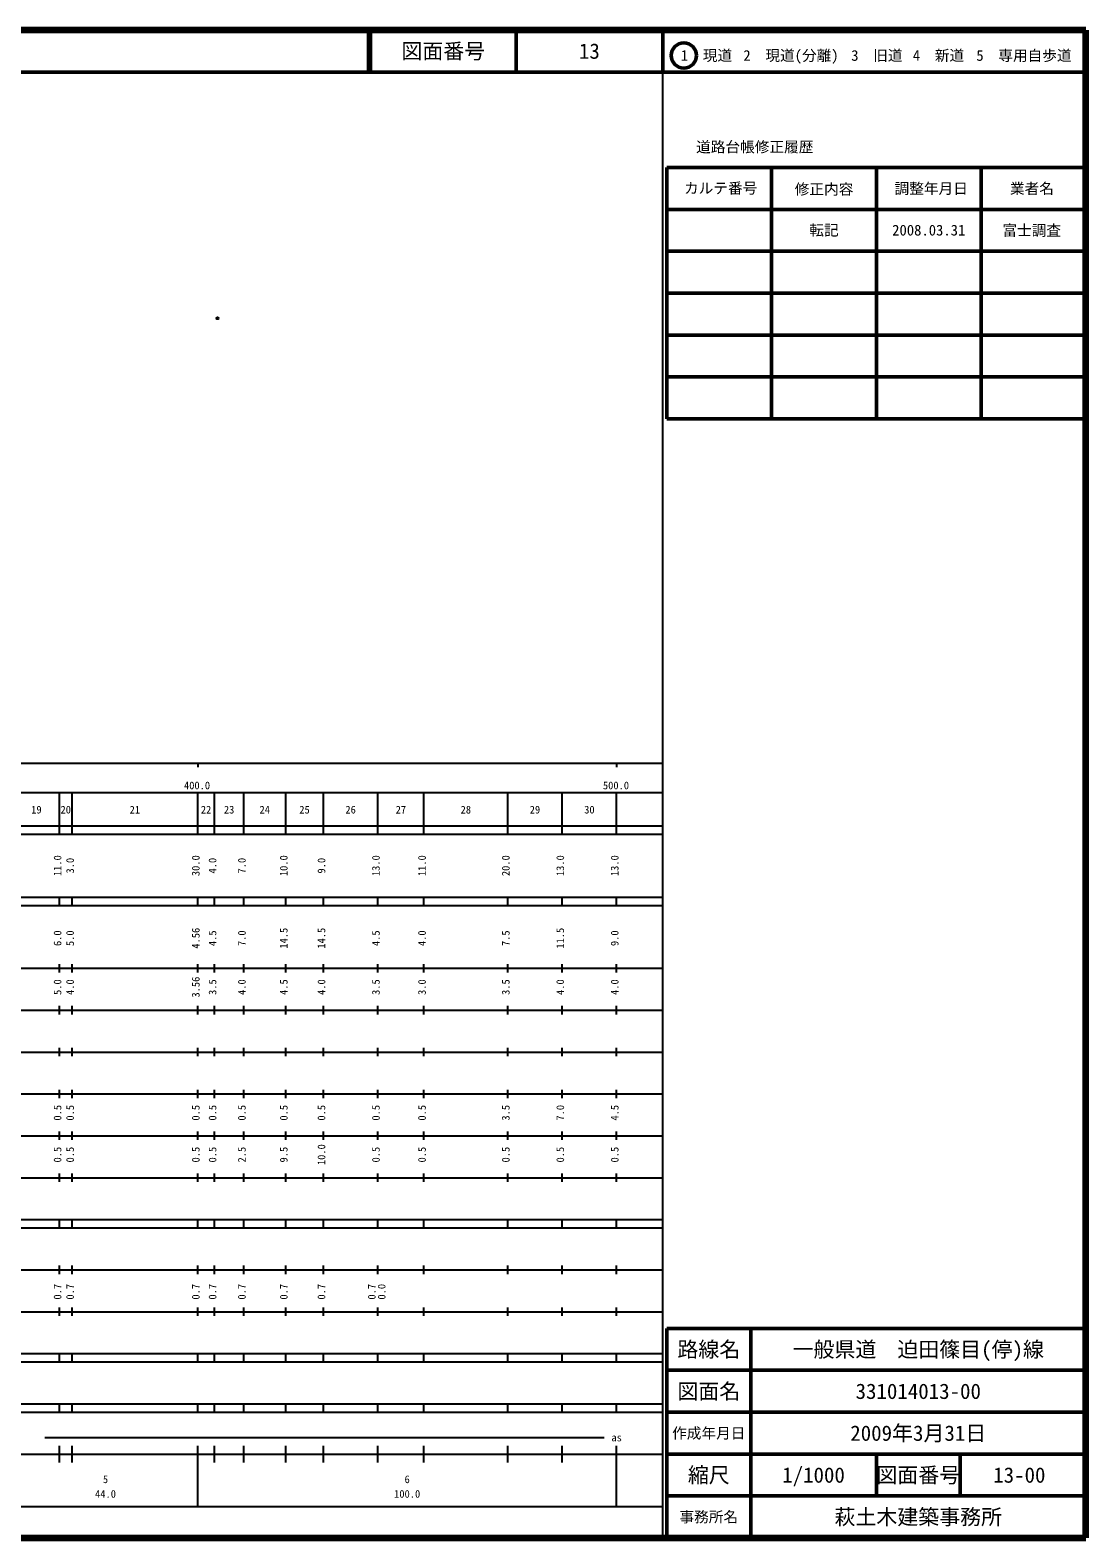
# Model space of a CAD drawing. Units: millimetres on the paper. Extents: x 40 to 680, y 20 to 380.
# Drawn here: x 428 to 680, y 20 to 380 of the extents above; entities that cross this region are included whole.
import ezdxf
from ezdxf.enums import TextEntityAlignment as Align

# ---------------------------------------------------------------- set-up
doc = ezdxf.new("R2010")
doc.units = ezdxf.units.MM
doc.header["$PDMODE"] = 32
doc.header["$PDSIZE"] = 0.5
doc.layers.add('M-OTRS', color=6, linetype='Continuous')
doc.layers.add('M-TTL-TXT', color=7, linetype='Continuous')
for name, color, linetype, lineweight in [('M-TTL', 2, 'Continuous', 140), ('M-TTL-BAND', 7, 'Continuous', 25), ('M-TTL-FRAM', 2, 'Continuous', 50), ('M-TTL-LINE', 7, 'Continuous', 50)]:
    doc.layers.add(name, color=color, linetype=linetype, lineweight=lineweight)
doc.styles.add('ＭＳ ゴシック', font='')
doc.styles.get('ＭＳ ゴシック').set_extended_font_data('MS Gothic')

msp = doc.modelspace()

# ---------------------------------------------------------------- linework, layer by layer
at = {"layer": 'M-OTRS'}
msp.add_point((472.749, 311.202), dxfattribs=at)
at = {"layer": 'M-TTL'}
for p, q in [((680, 380), (40, 380)), ((680, 20), (680, 380)), ((40, 20), (680, 20))]:
    msp.add_line(p, q, dxfattribs=at)
at = {"layer": 'M-TTL-BAND'}
for p, q in [((579, 20), (579, 370)), ((40, 205), (579, 205)), ((468, 205), (468, 204)), ((568, 205), (568, 204)), ((68, 198), (579, 198)), ((435, 188), (435, 198)), ((438, 188), (438, 198)), ((468, 188), (468, 198)), ((472, 188), (472, 198)), ((479, 188), (479, 198)), ((489, 188), (489, 198)), ((498, 188), (498, 198)), ((511, 188), (511, 198)), ((522, 188), (522, 198)), ((542, 188), (542, 198)), ((555, 188), (555, 198)), ((568, 188), (568, 198)), ((40, 190), (579, 190)), ((40, 188), (579, 188)), ((40, 173), (579, 173)), ((435, 171), (435, 173)), ((438, 171), (438, 173)), ((468, 171), (468, 173)), ((472, 171), (472, 173)), ((479, 171), (479, 173)), ((489, 171), (489, 173)), ((498, 171), (498, 173)), ((511, 171), (511, 173)), ((522, 171), (522, 173)), ((542, 171), (542, 173)), ((555, 171), (555, 173)), ((568, 171), (568, 173)), ((40, 171), (579, 171)), ((40, 156), (579, 156)), ((435, 155), (435, 157)), ((438, 155), (438, 157)), ((468, 155), (468, 157)), ((472, 155), (472, 157)), ((479, 155), (479, 157)), ((489, 155), (489, 157)), ((498, 155), (498, 157)), ((511, 155), (511, 157)), ((522, 155), (522, 157)), ((542, 155), (542, 157)), ((555, 155), (555, 157)), ((568, 155), (568, 157)), ((46, 146), (579, 146)), ((435, 145), (435, 147)), ((438, 145), (438, 147)), ((468, 145), (468, 147)), ((472, 145), (472, 147)), ((479, 145), (479, 147)), ((489, 145), (489, 147)), ((498, 145), (498, 147)), ((511, 145), (511, 147)), ((522, 145), (522, 147)), ((542, 145), (542, 147)), ((555, 145), (555, 147)), ((568, 145), (568, 147)), ((435, 135), (435, 137)), ((438, 135), (438, 137)), ((468, 135), (468, 137)), ((472, 135), (472, 137)), ((479, 135), (479, 137)), ((489, 135), (489, 137)), ((498, 135), (498, 137)), ((511, 135), (511, 137)), ((522, 135), (522, 137)), ((542, 135), (542, 137)), ((555, 135), (555, 137)), ((568, 135), (568, 137)), ((52, 136), (579, 136)), ((46, 126), (579, 126)), ((435, 125), (435, 127)), ((438, 125), (438, 127)), ((468, 125), (468, 127)), ((472, 125), (472, 127)), ((479, 125), (479, 127)), ((489, 125), (489, 127)), ((498, 125), (498, 127)), ((511, 125), (511, 127)), ((522, 125), (522, 127)), ((542, 125), (542, 127)), ((555, 125), (555, 127)), ((568, 125), (568, 127)), ((52, 116), (579, 116)), ((435, 115), (435, 117)), ((438, 115), (438, 117)), ((468, 115), (468, 117)), ((472, 115), (472, 117)), ((479, 115), (479, 117)), ((489, 115), (489, 117)), ((498, 115), (498, 117)), ((511, 115), (511, 117)), ((522, 115), (522, 117)), ((542, 115), (542, 117)), ((555, 115), (555, 117)), ((568, 115), (568, 117)), ((46, 106), (579, 106)), ((435, 105), (435, 107)), ((438, 105), (438, 107)), ((468, 105), (468, 107)), ((472, 105), (472, 107)), ((479, 105), (479, 107)), ((489, 105), (489, 107)), ((498, 105), (498, 107)), ((511, 105), (511, 107)), ((522, 105), (522, 107)), ((542, 105), (542, 107)), ((555, 105), (555, 107)), ((568, 105), (568, 107)), ((40, 96), (579, 96)), ((40, 94), (579, 94)), ((435, 94), (435, 96)), ((438, 94), (438, 96)), ((468, 94), (468, 96)), ((472, 94), (472, 96)), ((479, 94), (479, 96)), ((489, 94), (489, 96)), ((498, 94), (498, 96)), ((511, 94), (511, 96)), ((522, 94), (522, 96)), ((542, 94), (542, 96)), ((555, 94), (555, 96)), ((568, 94), (568, 96)), ((49, 84), (579, 84)), ((435, 83), (435, 85)), ((438, 83), (438, 85)), ((468, 83), (468, 85)), ((472, 83), (472, 85)), ((479, 83), (479, 85)), ((489, 83), (489, 85)), ((498, 83), (498, 85)), ((511, 83), (511, 85)), ((522, 83), (522, 85)), ((542, 83), (542, 85)), ((555, 83), (555, 85)), ((568, 83), (568, 85)), ((40, 74), (579, 74)), ((435, 73), (435, 75)), ((438, 73), (438, 75)), ((468, 73), (468, 75)), ((472, 73), (472, 75)), ((479, 73), (479, 75)), ((489, 73), (489, 75)), ((498, 73), (498, 75)), ((511, 73), (511, 75)), ((522, 73), (522, 75)), ((542, 73), (542, 75)), ((555, 73), (555, 75)), ((568, 73), (568, 75)), ((40, 64), (579, 64)), ((40, 62), (579, 62)), ((435, 62), (435, 64)), ((438, 62), (438, 64)), ((468, 62), (468, 64)), ((472, 62), (472, 64)), ((479, 62), (479, 64)), ((489, 62), (489, 64)), ((498, 62), (498, 64)), ((511, 62), (511, 64)), ((522, 62), (522, 64)), ((542, 62), (542, 64)), ((555, 62), (555, 64)), ((568, 62), (568, 64)), ((40, 52), (579, 52)), ((435, 50), (435, 52)), ((438, 50), (438, 52)), ((468, 50), (468, 52)), ((472, 50), (472, 52)), ((479, 50), (479, 52)), ((489, 50), (489, 52)), ((498, 50), (498, 52)), ((511, 50), (511, 52)), ((522, 50), (522, 52)), ((542, 50), (542, 52)), ((555, 50), (555, 52)), ((568, 50), (568, 52)), ((40, 50), (579, 50)), ((431.5, 44), (565, 44)), ((40, 40), (579, 40)), ((435, 38), (435, 42)), ((438, 38), (438, 42)), ((468, 27.5), (468, 42)), ((472, 38), (472, 42)), ((479, 38), (479, 42)), ((489, 38), (489, 42)), ((498, 38), (498, 42)), ((511, 38), (511, 42)), ((522, 38), (522, 42)), ((542, 38), (542, 42)), ((555, 38), (555, 42)), ((568, 27.5), (568, 42)), ((68, 27.5), (579, 27.5))]:
    msp.add_line(p, q, dxfattribs=at)
at = {"layer": 'M-TTL-FRAM'}
for p, q in [((580, 347.197), (580, 287.197)), ((580, 347.197), (680, 347.197)), ((580, 287.197), (680, 287.197)), ((680, 70), (580, 70)), ((580, 70), (580, 20))]:
    msp.add_line(p, q, dxfattribs=at)
at = {"layer": 'M-TTL-LINE'}
for p, q in [((508.747, 380), (508.747, 370)), ((509.247, 380), (509.247, 370)), ((543.997, 380), (543.997, 370)), ((579, 380), (579, 370)), ((40, 370), (680, 370)), ((605, 347.197), (605, 287.197)), ((630, 347.197), (630, 287.197)), ((655, 347.197), (655, 287.197)), ((580, 337.197), (680, 337.197)), ((580, 327.197), (680, 327.197)), ((580, 317.197), (680, 317.197)), ((580, 307.197), (680, 307.197)), ((580, 297.197), (680, 297.197)), ((600, 70), (600, 20)), ((680, 60), (580, 60)), ((680, 50), (580, 50)), ((680, 40), (580, 40)), ((630, 40), (630, 30)), ((650, 40), (650, 30)), ((680, 30), (580, 30))]:
    msp.add_line(p, q, dxfattribs=at)
msp.add_circle((584.031, 373.958), 3, dxfattribs=at)

# ---------------------------------------------------------------- texts
at = {"layer": 'M-TTL-BAND', "style": 'ＭＳ ゴシック'}
for s, p in [('400.0', (467.844, 198.195)), ('500.0', (567.844, 198.195)), ('19', (429.5, 192.405)), ('20', (436.5, 192.405)), ('21', (453, 192.405)), ('22', (470, 192.405)), ('23', (475.5, 192.405)), ('24', (484, 192.405)), ('25', (493.5, 192.405)), ('26', (504.5, 192.405)), ('27', (516.5, 192.405)), ('28', (532, 192.405)), ('29', (548.5, 192.405)), ('30', (561.5, 192.405)), ('as', (568, 42.5)), ('5', (446, 32.523)), ('6', (518, 32.523)), ('44.0', (446, 29.033)), ('100.0', (518, 29.033))]:
    msp.add_text(s, height=1.833, dxfattribs=at).set_placement(p, align=Align.BOTTOM_CENTER)
for s, p in [('11.0', (436, 180.5)), ('3.0', (439, 180.5)), ('30.0', (469, 180.5)), ('4.0', (473, 180.5)), ('7.0', (480, 180.5)), ('10.0', (490, 180.5)), ('9.0', (499, 180.5)), ('13.0', (512, 180.5)), ('11.0', (523, 180.5)), ('20.0', (543, 180.5)), ('13.0', (556, 180.5)), ('13.0', (569, 180.5)), ('6.0', (436, 163.174)), ('5.0', (439, 163.174)), ('4.56', (469, 163.174)), ('4.5', (473, 163.174)), ('7.0', (480, 163.174)), ('14.5', (490, 163.174)), ('14.5', (499, 163.174)), ('4.5', (512, 163.174)), ('4.0', (523, 163.174)), ('7.5', (543, 163.174)), ('11.5', (556, 163.174)), ('9.0', (569, 163.174)), ('5.0', (436, 151.5)), ('4.0', (439, 151.5)), ('3.56', (469, 151.5)), ('3.5', (473, 151.5)), ('4.0', (480, 151.5)), ('4.5', (490, 151.5)), ('4.0', (499, 151.5)), ('3.5', (512, 151.5)), ('3.0', (523, 151.5)), ('3.5', (543, 151.5)), ('4.0', (556, 151.5)), ('4.0', (569, 151.5)), ('0.5', (436, 121.5)), ('0.5', (439, 121.5)), ('0.5', (469, 121.5)), ('0.5', (473, 121.5)), ('0.5', (480, 121.5)), ('0.5', (490, 121.5)), ('0.5', (499, 121.5)), ('0.5', (512, 121.5)), ('0.5', (523, 121.5)), ('3.5', (543, 121.5)), ('7.0', (556, 121.5)), ('4.5', (569, 121.5)), ('0.5', (436, 111.5)), ('0.5', (439, 111.5)), ('0.5', (469, 111.5)), ('0.5', (473, 111.5)), ('2.5', (480, 111.5)), ('9.5', (490, 111.5)), ('10.0', (499, 111.5)), ('0.5', (512, 111.5)), ('0.5', (523, 111.5)), ('0.5', (543, 111.5)), ('0.5', (556, 111.5)), ('0.5', (569, 111.5)), ('0.7', (436, 78.764)), ('0.7', (439, 78.764)), ('0.7', (469, 78.764)), ('0.7', (473, 78.764)), ('0.7', (480, 78.764)), ('0.7', (490, 78.764)), ('0.7', (499, 78.764)), ('0.7', (511, 78.764)), ('0.0', (513.37, 78.764))]:
    msp.add_text(s, height=1.833, rotation=90, dxfattribs=at).set_placement(p, align=Align.BOTTOM_CENTER)
at = {"layer": 'M-TTL-TXT', "style": 'ＭＳ ゴシック'}
for s, height, p in [('図面番号', 3.666, (526.622, 375)), ('13', 3.666, (561.497, 375)), ('1\u3000現道', 2.566, (589.448, 373.958)), ('2\u3000現道(分離)', 2.566, (609.619, 373.958)), ('3\u3000旧道', 2.566, (630.121, 373.958)), ('4\u3000新道', 2.566, (644.824, 373.958)), ('5\u3000専用自歩道', 2.566, (665.228, 373.958)), ('道路台帳修正履歴', 2.566, (600.968, 352.113)), ('カルテ番号', 2.566, (592.839, 342.277)), ('修正内容', 2.566, (617.509, 342.023)), ('調整年月日', 2.566, (643.089, 342.197)), ('業者名', 2.566, (667.134, 342.197)), ('転記', 2.566, (617.5, 332.245)), ('2008.03.31', 2.566, (642.5, 332.245)), ('富士調査', 2.566, (667.077, 332.189)), ('路線名', 3.666, (590, 65)), ('路線名', 3.666, (590, 65)), ('一般県道\u3000迫田篠目(停)線', 3.666, (640, 65)), ('図面名', 3.666, (590, 55)), ('図面名', 3.666, (590, 55)), ('331014013-00', 3.666, (640, 55)), ('2009年3月31日', 3.666, (640, 45)), ('作成年月日', 2.566, (590, 45)), ('作成年月日', 2.566, (590, 45)), ('縮尺', 3.666, (590, 35)), ('縮尺', 3.666, (590, 35)), ('1/1000', 3.666, (615, 35)), ('図面番号', 3.666, (640, 35)), ('図面番号', 3.666, (640, 35)), ('13-00', 3.666, (664.125, 35)), ('事務所名', 2.566, (590, 25)), ('事務所名', 2.566, (590, 25)), ('萩土木建築事務所', 3.666, (640, 25))]:
    msp.add_text(s, height=height, dxfattribs=at).set_placement(p, align=Align.MIDDLE_CENTER)

doc.saveas('drawing.dxf')
